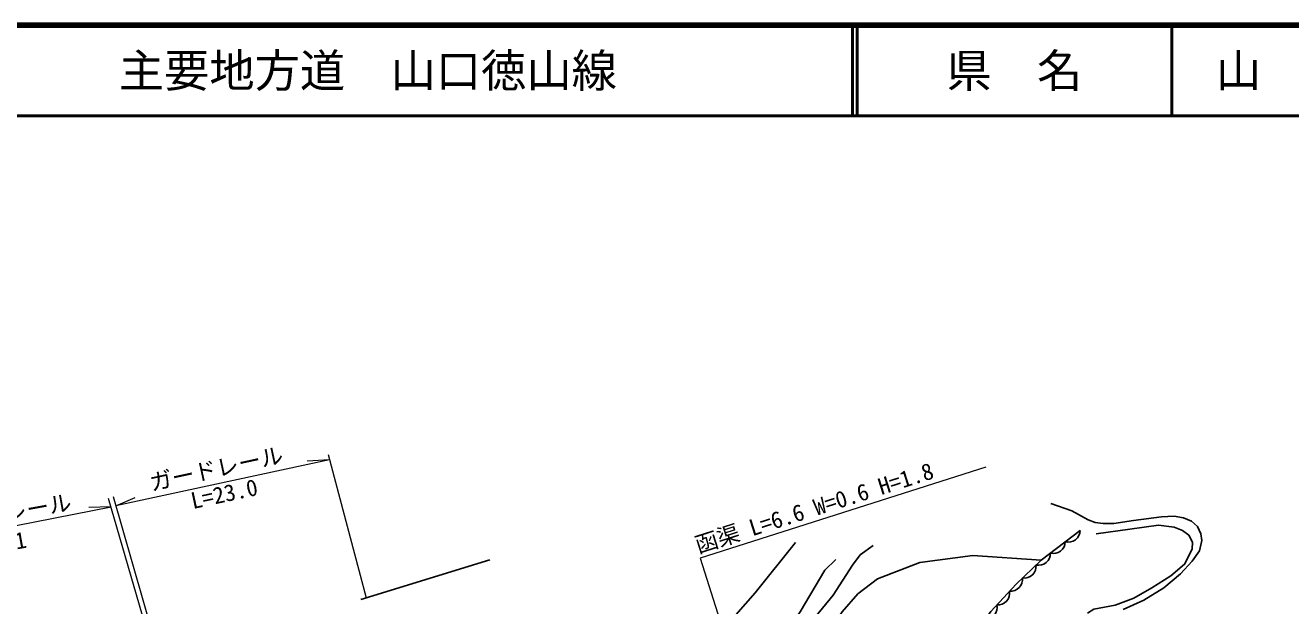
# Model space of a CAD drawing. Units: millimetres, scale not verified. Extents: x 40000 to 680000, y 20000 to 380000.
# Drawn here: x 206411 to 346137, y 315934 to 380000 of the extents above; entities that cross this region are included whole.
import ezdxf
from ezdxf.enums import TextEntityAlignment as Align

# ---------------------------------------------------------------- set-up
doc = ezdxf.new("R2010")
doc.units = ezdxf.units.MM
doc.header["$LTSCALE"] = 1000
for name, color, linetype, lineweight in [('M-BGD', 7, 'Continuous', 25), ('M-STR-HTXT', 7, 'Continuous', 13), ('M-TTL', 2, 'Continuous', 140), ('M-TTL-LINE', 7, 'Continuous', 50)]:
    doc.layers.add(name, color=color, linetype=linetype, lineweight=lineweight)
doc.layers.add('M-TTL-TXT', color=7, linetype='Continuous')
doc.styles.add('ＭＳ ゴシック', font='')
doc.styles.get('ＭＳ ゴシック').set_extended_font_data('MS Gothic')

msp = doc.modelspace()

# ---------------------------------------------------------------- linework, layer by layer
at = {"layer": 'M-BGD'}
msp.add_line((243451, 316632), (257706, 320997), dxfattribs=at)
for points in [[(327654, 315508), (329937, 316553), (332134, 317901), (333964, 319459), (335251, 320845), (336066, 322002), (336338, 323117), (336203, 323874), (335832, 324686), (335170, 325267), (334318, 325618), (333275, 325798), (331871, 325758), (328786, 325331), (326615, 325016), (325422, 325016), (324556, 325117), (323780, 325410), (321953, 326400), (319635, 327210)], [(305319, 298433), (306557, 302541), (309212, 308997), (310741, 312197), (313020, 315286), (315813, 318316), (318587, 320969), (322885, 324241)], [(324673, 323884), (328357, 324373), (331524, 324805), (333274, 324608), (334180, 324240), (334888, 323702), (335299, 322952), (335271, 322159), (334422, 320507), (332889, 319224), (330786, 317888), (328807, 316748), (326739, 315982), (324386, 315554), (323691, 315126)], [(277177, 306271), (282466, 312219), (287018, 317365), (291473, 322903)], [(282180, 299645), (286295, 304890), (289113, 309103), (292739, 313583), (295609, 317100), (297757, 320394), (298595, 321541), (300026, 322581)], [(318587, 320969), (311053, 321482), (305178, 320699), (300505, 318909), (298351, 317259), (296616, 315273), (291622, 307875), (285067, 298996)], [(295920, 321028), (294691, 319840), (291957, 315270), (289999, 312313), (287432, 308749), (286386, 307200), (285420, 305519), (283687, 303115), (282307, 301378)]]:
    msp.add_lwpolyline(points, dxfattribs=at)
for centre, radius, start, end in [((321581, 324253), 1304, 255.06747, 359.49299), ((319941, 323004), 1304, 255.06747, 359.49299), ((318302, 321696), 1304, 257.36728, 2.11438), ((316719, 320288), 1304, 261.51801, 5.94354), ((315173, 318884), 1359, 266.38742, 4.81169), ((313801, 317312), 1304, 265.10984, 9.53537), ((312418, 315722), 1304, 268.28918, 12.89587)]:
    msp.add_arc(centre, radius, start, end, dxfattribs=at)
at = {"layer": 'M-STR-HTXT'}
for p, q in [((239847, 332637), (244057, 316817)), ((239986, 332020), (216422, 326950)), ((239986, 332020), (237535, 331881)), ((220736, 310078), (215608, 327755)), ((221254, 310228), (216135, 327944)), ((216422, 326950), (218524, 327879)), ((193178, 322380), (215875, 326832)), ((215875, 326832), (213421, 326776))]:
    msp.add_line(p, q, dxfattribs=at)
msp.add_lwpolyline([(312466, 331240), (280938, 321183), (289286, 294821)], dxfattribs=at)
at = {"layer": 'M-TTL'}
msp.add_line((680000, 380000), (40000, 380000), dxfattribs=at)
at = {"layer": 'M-TTL-LINE'}
for p, q in [((297750, 380000), (297750, 370000)), ((298250, 380000), (298250, 370000)), ((333000, 380000), (333000, 370000)), ((40000, 370000), (680000, 370000))]:
    msp.add_line(p, q, dxfattribs=at)

# ---------------------------------------------------------------- texts
at = {"layer": 'M-STR-HTXT', "style": 'ＭＳ ゴシック'}
for s, rotation, p in [('ガードレール', 12.144, (220471, 328055)), ('函渠 L=6.6 W=0.6 H=1.8', 17.692, (280897, 321170)), ('L=23.0', 12.144, (225027, 326061)), ('ガードレール', 10.2, (196958, 323313)), ('L=31.1', 10.2, (199388, 320493))]:
    msp.add_text(s, height=1833, rotation=rotation, dxfattribs=at).set_placement(p, align=Align.BOTTOM_LEFT)
at = {"layer": 'M-TTL-TXT', "style": 'ＭＳ ゴシック'}
msp.add_text('主要地方道\u3000山口徳山線', height=3666, dxfattribs=at).set_placement((216734, 375000), align=Align.MIDDLE_LEFT)
for s, p in [('県\u3000名', (315625, 375000)), ('山\u3000口\u3000県', (350375, 375000))]:
    msp.add_text(s, height=3666, dxfattribs=at).set_placement(p, align=Align.MIDDLE_CENTER)

doc.saveas('drawing.dxf')
